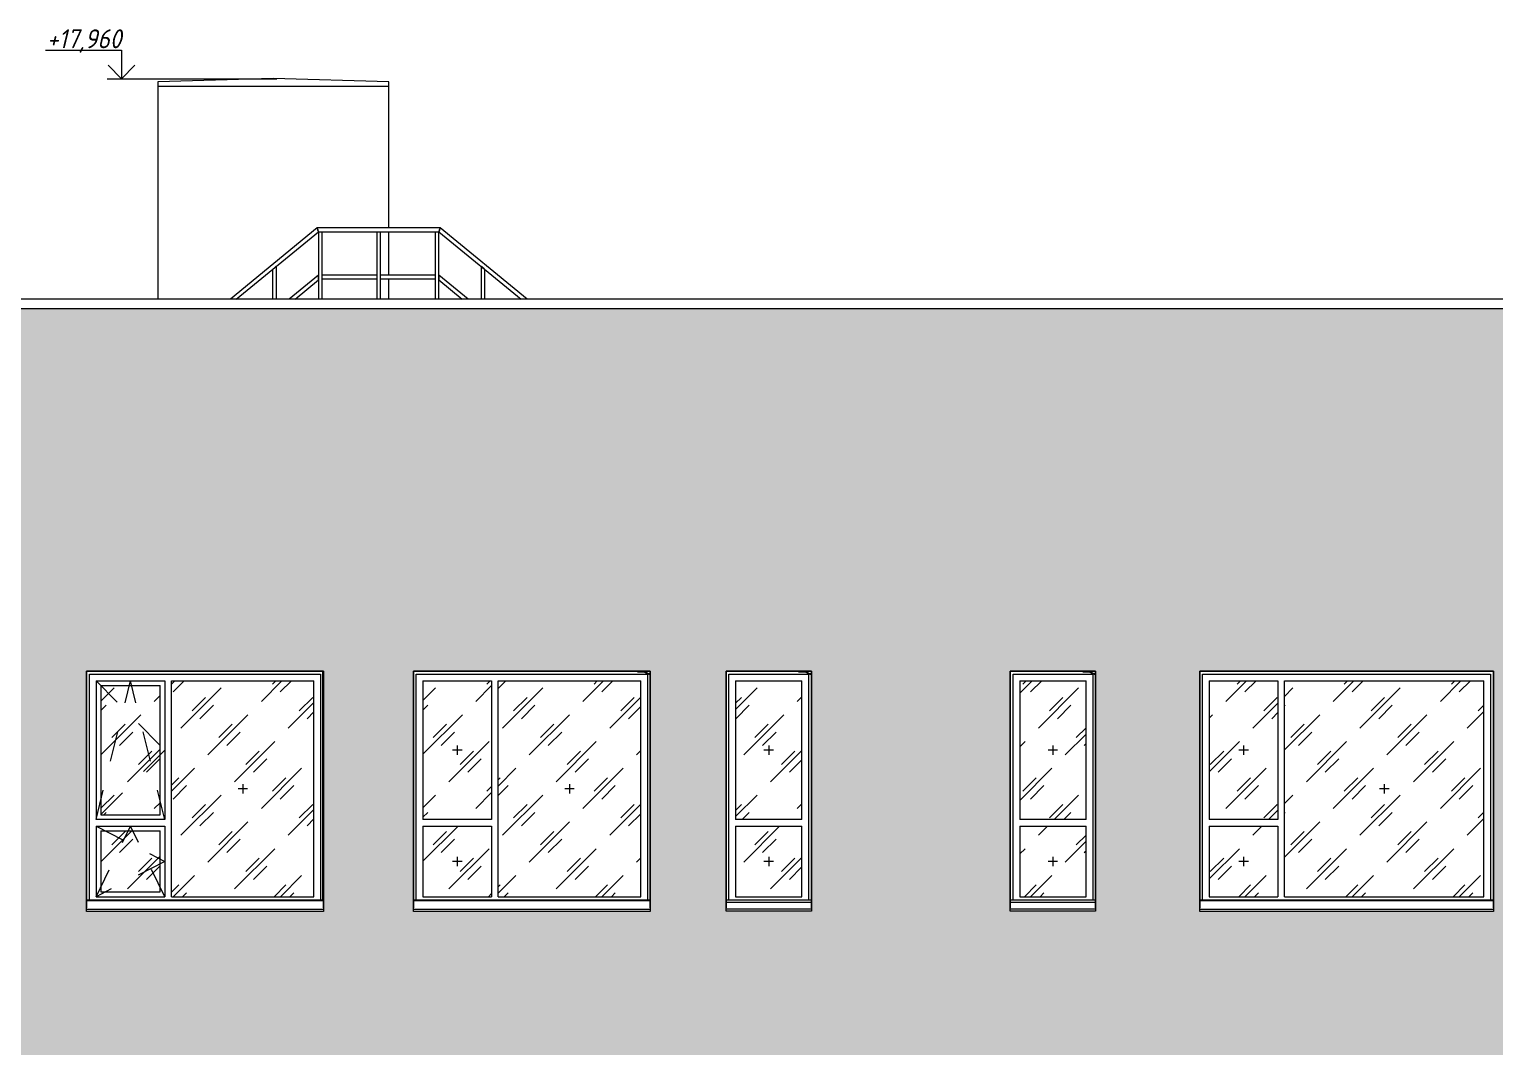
# Model space of a CAD drawing. Header units: millimetres. Extents: x 3914 to 319671, y -18248 to 19136.
# Drawn here: x 245711 to 261179, y 7736 to 18479 of the extents above; entities that cross this region are included whole.
import ezdxf

# ---------------------------------------------------------------- set-up
doc = ezdxf.new("R2010")
doc.units = ezdxf.units.MM
doc.linetypes.add('Штрих', pattern=[635, 317.5, -317.5])
for name, color, linetype, lineweight in [('A-DETL-2', 7, 'Continuous', 5), ('A-GENM', 7, 'Continuous', 9), ('A-GLAZ', 7, 'Continuous', 9), ('A-GLAZ-1', 7, 'Continuous', 5), ('A-GLAZ-2', 7, 'Штрих', 5), ('A-ROOF', 7, 'Continuous', 9), ('A-WALL', 7, 'Continuous', 5), ('A-WALL-PATT', 7, 'Continuous', 5), ('G-ANNO-DIMS', 7, 'Continuous', 9)]:
    doc.layers.add(name, color=color, linetype=linetype, lineweight=lineweight)
doc.styles.add('ISOCPEUR_I_3', font='isocpeui.ttf', dxfattribs={"width": 0.9, "height": 200})
pattern_1 = [(45, (-39007.8, 1300), (-282.8427, 282.8427), [200, -600]), (45, (-39207.8, 1200), (-282.8427, 282.8427), [600, -200]), (45, (-38807.8, 1100), (-282.8427, 282.8427), [200, -600])]

# ---------------------------------------------------------------- blocks, each defined once
blk = doc.blocks.new('Окно_СКБ_2Ст_БезПР - ОК-3_3100х2500_h__Спортзал-34001848-АР2_ТР1_Фасад ___-1')
at = {"layer": 'A-GLAZ-1'}
h = blk.add_hatch(dxfattribs=at)
h.set_pattern_fill('FP_116', color=256, style=0, pattern_type=2)
h.set_pattern_definition(pattern_1)
h.paths.add_polyline_path([(-57035, 10135), (-57035, 11600), (-57760, 11600), (-57760, 10135)], flags=0)
h = blk.add_hatch(dxfattribs=at)
h.set_pattern_fill('FP_116', color=256, style=0, pattern_type=2)
h.set_pattern_definition(pattern_1)
h.paths.add_polyline_path([(-56447, 9320), (-54860, 9320), (-54860, 11600), (-56965, 11600), (-56965, 9320)], flags=0)
h = blk.add_hatch(dxfattribs=at)
h.set_pattern_fill('FP_116', color=256, style=0, pattern_type=2)
h.set_pattern_definition(pattern_1)
h.paths.add_polyline_path([(-57760, 9320), (-57035, 9320), (-57035, 10065), (-57760, 10065), (-57760, 9346)], flags=0)
for p, q in [((-57860, 11700), (-57860, 9203)), ((-54760, 11700), (-57860, 11700)), ((-57830, 9285), (-57830, 11670)), ((-57830, 11670), (-54790, 11670)), ((-54790, 11670), (-54790, 9285)), ((-54760, 9203), (-54760, 11700)), ((-57760, 11600), (-57760, 10135)), ((-57760, 11600), (-57035, 11600)), ((-57035, 11600), (-57035, 10135)), ((-56965, 9320), (-56965, 11600)), ((-56965, 11600), (-54860, 11600)), ((-54860, 9320), (-54860, 11600)), ((-57347, 10868), (-57447, 10868)), ((-57397, 10917), (-57397, 10818)), ((-55862, 10460), (-55962, 10460)), ((-55912, 10510), (-55912, 10410)), ((-57035, 10135), (-57760, 10135)), ((-57760, 10065), (-57760, 9320)), ((-57760, 10065), (-57035, 10065)), ((-57035, 10065), (-57035, 9320)), ((-57347, 9692), (-57447, 9692)), ((-57397, 9742), (-57397, 9642)), ((-57760, 9320), (-57035, 9320)), ((-56965, 9320), (-54860, 9320))]:
    blk.add_line(p, q, dxfattribs=at)
blk = doc.blocks.new('Окно_СКБ_2Ст_БезПР - ОК-30_2500х2500_h__Спортзал-V234-АР2_ТР1_Фасад ___-1')
at = {"layer": 'A-GLAZ-1'}
h = blk.add_hatch(dxfattribs=at)
h.set_pattern_fill('FP_116', color=256, style=0, pattern_type=2)
h.set_pattern_definition(pattern_1)
h.paths.add_polyline_path([(-65335, 10135), (-65335, 11600), (-66060, 11600), (-66060, 10135)], flags=0)
h = blk.add_hatch(dxfattribs=at)
h.set_pattern_fill('FP_116', color=256, style=0, pattern_type=2)
h.set_pattern_definition(pattern_1)
h.paths.add_polyline_path([(-63760, 9320), (-63760, 11600), (-65265, 11600), (-65265, 9320), (-64109, 9320)], flags=0)
h = blk.add_hatch(dxfattribs=at)
h.set_pattern_fill('FP_116', color=256, style=0, pattern_type=2)
h.set_pattern_definition(pattern_1)
h.paths.add_polyline_path([(-65641, 9320), (-65335, 9320), (-65335, 10065), (-66060, 10065), (-66060, 9320), (-66023, 9320)], flags=0)
for p, q in [((-66160, 11700), (-66160, 9203)), ((-63660, 11700), (-66160, 11700)), ((-66130, 9285), (-66130, 11670)), ((-66130, 11670), (-63690, 11670)), ((-63690, 11670), (-63690, 9285)), ((-63660, 9203), (-63660, 11700)), ((-66060, 11600), (-66060, 10135)), ((-66060, 11600), (-65335, 11600)), ((-65335, 11600), (-65335, 10135)), ((-65265, 9320), (-65265, 11600)), ((-65265, 11600), (-63760, 11600)), ((-63760, 9320), (-63760, 11600)), ((-65647, 10868), (-65747, 10868)), ((-65697, 10917), (-65697, 10818)), ((-64462, 10460), (-64562, 10460)), ((-64512, 10510), (-64512, 10410)), ((-65335, 10135), (-66060, 10135)), ((-66060, 10065), (-66060, 9320)), ((-66060, 10065), (-65335, 10065)), ((-65335, 10065), (-65335, 9320)), ((-65647, 9692), (-65747, 9692)), ((-65697, 9742), (-65697, 9642)), ((-66060, 9320), (-65335, 9320)), ((-65265, 9320), (-63760, 9320))]:
    blk.add_line(p, q, dxfattribs=at)
blk = doc.blocks.new('Окно_СКБ_1Ст_БезПР - ОК-25__900х2500_h_-V258-АР2_ТР1_Фасад ___-1')
at = {"layer": 'A-GLAZ-1'}
h = blk.add_hatch(dxfattribs=at)
h.set_pattern_fill('FP_116', color=256, style=0, pattern_type=2)
h.set_pattern_definition(pattern_1)
h.paths.add_polyline_path([(-59066, 10135), (-59060, 10135), (-59060, 11600), (-59760, 11600), (-59760, 10135), (-59754, 10135)], flags=0)
h = blk.add_hatch(dxfattribs=at)
h.set_pattern_fill('FP_116', color=256, style=0, pattern_type=2)
h.set_pattern_definition(pattern_1)
h.paths.add_polyline_path([(-59760, 9320), (-59060, 9320), (-59060, 10065), (-59760, 10065), (-59760, 9559)], flags=0)
for p, q in [((-59860, 11700), (-59860, 9203)), ((-58960, 11700), (-59860, 11700)), ((-59830, 9285), (-59830, 11670)), ((-59830, 11670), (-58990, 11670)), ((-58990, 11670), (-58990, 9285)), ((-58960, 9203), (-58960, 11700)), ((-59760, 11600), (-59760, 10135)), ((-59760, 11600), (-59060, 11600)), ((-59060, 10135), (-59060, 11600)), ((-59060, 10135), (-59760, 10135)), ((-59760, 10065), (-59760, 9320)), ((-59760, 10065), (-59060, 10065)), ((-59060, 9320), (-59060, 10065)), ((-59760, 9320), (-59060, 9320))]:
    blk.add_line(p, q, dxfattribs=at)
at = {"layer": 'A-GLAZ-2'}
for p, q in [((-59360, 10867), (-59460, 10867)), ((-59410, 10917), (-59410, 10818)), ((-59360, 9693), (-59460, 9693)), ((-59410, 9742), (-59410, 9643))]:
    blk.add_line(p, q, dxfattribs=at)
blk = doc.blocks.new('Окно_СКБ_1Ст_БезПР - ОК-25__900х2500_h_-V259-АР2_ТР1_Фасад ___-1')
at = {"layer": 'A-GLAZ-1'}
h = blk.add_hatch(dxfattribs=at)
h.set_pattern_fill('FP_116', color=256, style=0, pattern_type=2)
h.set_pattern_definition(pattern_1)
h.paths.add_polyline_path([(-62066, 10135), (-62060, 10135), (-62060, 11600), (-62760, 11600), (-62760, 10135), (-62754, 10135)], flags=0)
h = blk.add_hatch(dxfattribs=at)
h.set_pattern_fill('FP_116', color=256, style=0, pattern_type=2)
h.set_pattern_definition(pattern_1)
h.paths.add_polyline_path([(-62760, 9320), (-62060, 9320), (-62060, 10065), (-62760, 10065), (-62760, 9559)], flags=0)
for p, q in [((-62860, 11700), (-62860, 9203)), ((-61960, 11700), (-62860, 11700)), ((-62830, 9285), (-62830, 11670)), ((-62830, 11670), (-61990, 11670)), ((-61990, 11670), (-61990, 9285)), ((-61960, 9203), (-61960, 11700)), ((-62760, 11600), (-62760, 10135)), ((-62760, 11600), (-62060, 11600)), ((-62060, 10135), (-62060, 11600)), ((-62060, 10135), (-62760, 10135)), ((-62760, 10065), (-62760, 9320)), ((-62760, 10065), (-62060, 10065)), ((-62060, 9320), (-62060, 10065)), ((-62760, 9320), (-62060, 9320))]:
    blk.add_line(p, q, dxfattribs=at)
at = {"layer": 'A-GLAZ-2'}
for p, q in [((-62360, 10867), (-62460, 10867)), ((-62410, 10917), (-62410, 10818)), ((-62360, 9693), (-62460, 9693)), ((-62410, 9742), (-62410, 9643))]:
    blk.add_line(p, q, dxfattribs=at)
blk = doc.blocks.new('Окно_СКБ_2Ст_БезПР - ОК-19__2500х2500_h_ ДУ-37132910-АР2_ТР1_Фасад ___-1')
at = {"layer": 'A-GLAZ-1'}
h = blk.add_hatch(dxfattribs=at)
h.set_pattern_fill('FP_116', color=256, style=0, pattern_type=2)
h.set_pattern_definition(pattern_1)
h.paths.add_polyline_path([(-69089, 10185), (-68835, 10185), (-68835, 11550), (-69460, 11550), (-69460, 10185)], flags=0)
h = blk.add_hatch(dxfattribs=at)
h.set_pattern_fill('FP_116', color=256, style=0, pattern_type=2)
h.set_pattern_definition(pattern_1)
h.paths.add_polyline_path([(-68715, 9320), (-67210, 9320), (-67210, 11600), (-68715, 11600), (-68715, 9326)], flags=0)
h = blk.add_hatch(dxfattribs=at)
h.set_pattern_fill('FP_116', color=256, style=0, pattern_type=2)
h.set_pattern_definition(pattern_1)
h.paths.add_polyline_path([(-68835, 9370), (-68835, 10015), (-69460, 10015), (-69460, 9370)], flags=0)
for p, q in [((-69610, 11700), (-69610, 9203)), ((-67110, 11700), (-69610, 11700)), ((-69580, 9285), (-69580, 11670)), ((-69580, 11670), (-67140, 11670)), ((-67140, 11670), (-67140, 9285)), ((-67110, 9203), (-67110, 11700)), ((-69510, 11600), (-69510, 10135)), ((-69510, 11600), (-68785, 11600)), ((-69460, 11550), (-69460, 10185)), ((-69460, 11550), (-68835, 11550)), ((-68835, 10185), (-68835, 11550)), ((-68785, 11600), (-68785, 10135)), ((-68715, 9320), (-68715, 11600)), ((-68715, 11600), (-67210, 11600)), ((-67210, 9320), (-67210, 11600)), ((-67912, 10460), (-68012, 10460)), ((-67962, 10510), (-67962, 10410)), ((-68785, 10135), (-69510, 10135)), ((-69510, 10065), (-69510, 9320)), ((-69510, 10065), (-68785, 10065)), ((-69460, 10185), (-68835, 10185)), ((-68785, 10065), (-68785, 9320)), ((-69460, 10015), (-69460, 9370)), ((-69460, 10015), (-68835, 10015)), ((-68835, 9370), (-68835, 10015)), ((-69510, 9320), (-68785, 9320)), ((-69460, 9370), (-68835, 9370)), ((-68715, 9320), (-67210, 9320))]:
    blk.add_line(p, q, dxfattribs=at)
at = {"layer": 'A-GLAZ-2'}
for p, q in [((-69510, 10135), (-69147, 11600)), ((-69510, 11600), (-68785, 10867)), ((-68785, 10135), (-69147, 11600)), ((-68785, 10867), (-69510, 10135)), ((-69510, 9320), (-69147, 10065)), ((-69510, 10065), (-68785, 9692)), ((-68785, 9320), (-69147, 10065)), ((-68785, 9692), (-69510, 9320))]:
    blk.add_line(p, q, dxfattribs=at)
blk = doc.blocks.new('ОП_Труба - ОП_Труба 40x40x4_Угловая-30603759-АР2_ТР1_Фасад ___-1')
at = {"layer": 'A-GENM'}
for p, q in [((-65447, 15976), (-65447, 15630)), ((-65415, 15950), (-65439, 15970)), ((-65407, 15630), (-65407, 15944))]:
    blk.add_line(p, q, dxfattribs=at)
at = {"layer": 'A-GENM', "flags": 128}
for points in [[(-65439, 15970), (-65441, 15971), (-65443, 15973), (-65444, 15974), (-65445, 15975), (-65446, 15976), (-65447, 15976), (-65447, 15976)], [(-65407, 15944), (-65407, 15944), (-65408, 15944), (-65409, 15945), (-65410, 15946), (-65412, 15947), (-65413, 15949), (-65415, 15950)]]:
    blk.add_lwpolyline(points, dxfattribs=at)
blk = doc.blocks.new('ОП_Труба - ОП_Труба 40x40x4_Угловая-30603758-АР2_ТР1_Фасад ___-1')
at = {"layer": 'A-GENM'}
for p, q in [((-67647, 15944), (-67647, 15630)), ((-67615, 15970), (-67639, 15950)), ((-67607, 15630), (-67607, 15976))]:
    blk.add_line(p, q, dxfattribs=at)
at = {"layer": 'A-GENM', "flags": 128}
for points in [[(-67639, 15950), (-67641, 15949), (-67643, 15947), (-67644, 15946), (-67645, 15945), (-67646, 15944), (-67647, 15944), (-67647, 15944)], [(-67607, 15976), (-67607, 15976), (-67608, 15976), (-67609, 15975), (-67610, 15974), (-67612, 15973), (-67613, 15971), (-67615, 15970)]]:
    blk.add_lwpolyline(points, dxfattribs=at)
blk = doc.blocks.new('ОП_Труба - ОП_Труба 40x40x4_Прямая-30603762-АР2_ТР1_Фасад ___-1')
at = {"layer": 'A-GENM'}
for p, q in [((-65931, 16341), (-65931, 15630)), ((-65931, 16341), (-65923, 16341)), ((-65923, 16341), (-65899, 16341)), ((-65899, 16341), (-65891, 16341)), ((-65891, 15630), (-65891, 16341))]:
    blk.add_line(p, q, dxfattribs=at)
blk = doc.blocks.new('ОП_Поручень_Наклонный - ОП_Поручень_Наклонный-30603760-АР2_ТР1_Фасад ___-1')
at = {"layer": 'A-GENM'}
for p, q in [((-65891, 16341), (-65024, 15630)), ((-65880, 16373), (-65889, 16349)), ((-64961, 15630), (-65877, 16381))]:
    blk.add_line(p, q, dxfattribs=at)
at = {"layer": 'A-GENM', "flags": 128}
for points in [[(-65889, 16349), (-65889, 16347), (-65890, 16345), (-65890, 16344), (-65891, 16342), (-65891, 16341), (-65891, 16341), (-65891, 16341)], [(-65877, 16381), (-65877, 16380), (-65877, 16380), (-65878, 16379), (-65878, 16378), (-65879, 16376), (-65879, 16374), (-65880, 16373)]]:
    blk.add_lwpolyline(points, dxfattribs=at)
blk = doc.blocks.new('ОП_Поручень_Наклонный - ОП_Поручень_Наклонный-30603763-АР2_ТР1_Фасад ___-1')
at = {"layer": 'A-GENM'}
for p, q in [((-67177, 16381), (-68093, 15630)), ((-68030, 15630), (-67163, 16341)), ((-67166, 16349), (-67174, 16373))]:
    blk.add_line(p, q, dxfattribs=at)
at = {"layer": 'A-GENM', "flags": 128}
for points in [[(-67174, 16373), (-67175, 16374), (-67175, 16376), (-67176, 16378), (-67176, 16379), (-67177, 16380), (-67177, 16380), (-67177, 16381)], [(-67163, 16341), (-67163, 16341), (-67163, 16341), (-67163, 16342), (-67164, 16344), (-67164, 16345), (-67165, 16347), (-67166, 16349)]]:
    blk.add_lwpolyline(points, dxfattribs=at)
blk = doc.blocks.new('ОП_Поручень_Наклонный - ОП_Поручень_Наклонный-30603764-АР2_ТР1_Фасад ___-1')
at = {"layer": 'A-GENM'}
for p, q in [((-65582, 15630), (-65891, 15884)), ((-65891, 15874), (-65891, 15843)), ((-65891, 15832), (-65645, 15630))]:
    blk.add_line(p, q, dxfattribs=at)
at = {"layer": 'A-GENM', "flags": 128}
for points in [[(-65891, 15884), (-65891, 15884), (-65891, 15883), (-65891, 15882), (-65891, 15880), (-65891, 15878), (-65891, 15876), (-65891, 15874)], [(-65891, 15843), (-65891, 15840), (-65891, 15838), (-65891, 15836), (-65891, 15834), (-65891, 15833), (-65891, 15832), (-65891, 15832)]]:
    blk.add_lwpolyline(points, dxfattribs=at)
blk = doc.blocks.new('ОП_Поручень_Наклонный - ОП_Поручень_Наклонный-30603765-АР2_ТР1_Фасад ___-1')
at = {"layer": 'A-GENM'}
for p, q in [((-67163, 15884), (-67473, 15630)), ((-67410, 15630), (-67163, 15832)), ((-67163, 15843), (-67163, 15874))]:
    blk.add_line(p, q, dxfattribs=at)
at = {"layer": 'A-GENM', "flags": 128}
for points in [[(-67163, 15874), (-67163, 15876), (-67163, 15878), (-67163, 15880), (-67163, 15882), (-67163, 15883), (-67163, 15884), (-67163, 15884)], [(-67163, 15832), (-67163, 15832), (-67163, 15833), (-67163, 15834), (-67163, 15836), (-67163, 15838), (-67163, 15840), (-67163, 15843)]]:
    blk.add_lwpolyline(points, dxfattribs=at)
blk = doc.blocks.new('ОП_Поручень_Прямой - ОП_Поручень_Прямой-30603774-АР2_ТР1_Фасад ___-1')
at = {"layer": 'A-GENM'}
for p, q in [((-65877, 16381), (-67177, 16381)), ((-67174, 16373), (-67166, 16349)), ((-67163, 16341), (-65891, 16341)), ((-65889, 16349), (-65880, 16373))]:
    blk.add_line(p, q, dxfattribs=at)
at = {"layer": 'A-GENM', "flags": 128}
for points in [[(-67177, 16381), (-67177, 16380), (-67177, 16380), (-67176, 16379), (-67176, 16378), (-67175, 16376), (-67175, 16374), (-67174, 16373)], [(-67166, 16349), (-67165, 16347), (-67164, 16345), (-67164, 16344), (-67163, 16342), (-67163, 16341), (-67163, 16341), (-67163, 16341)], [(-65891, 16341), (-65891, 16341), (-65891, 16341), (-65891, 16342), (-65890, 16344), (-65890, 16345), (-65889, 16347), (-65889, 16349)], [(-65880, 16373), (-65879, 16374), (-65879, 16376), (-65878, 16378), (-65878, 16379), (-65877, 16380), (-65877, 16380), (-65877, 16381)]]:
    blk.add_lwpolyline(points, dxfattribs=at)
blk = doc.blocks.new('ОП_Поручень_Прямой - ОП_Поручень_Прямой-30603775-АР2_ТР1_Фасад ___-1')
at = {"layer": 'A-GENM'}
for p, q in [((-65931, 15884), (-66507, 15884)), ((-66507, 15876), (-66507, 15884)), ((-66507, 15852), (-66507, 15876)), ((-66507, 15844), (-66507, 15852)), ((-66507, 15844), (-65931, 15844)), ((-65931, 15884), (-65931, 15876)), ((-65931, 15876), (-65931, 15852)), ((-65931, 15852), (-65931, 15844))]:
    blk.add_line(p, q, dxfattribs=at)
blk = doc.blocks.new('ОП_Поручень_Прямой - ОП_Поручень_Прямой-30603776-АР2_ТР1_Фасад ___-1')
at = {"layer": 'A-GENM'}
for p, q in [((-66547, 15884), (-67123, 15884)), ((-67123, 15876), (-67123, 15884)), ((-67123, 15852), (-67123, 15876)), ((-67123, 15844), (-67123, 15852)), ((-67123, 15844), (-66547, 15844)), ((-66547, 15884), (-66547, 15876)), ((-66547, 15876), (-66547, 15852)), ((-66547, 15852), (-66547, 15844))]:
    blk.add_line(p, q, dxfattribs=at)
blk = doc.blocks.new('Фахверк_Влож_Полоса верхняя - Полоса верхняя_Фахверка-25545440-АР2_ТР1_Фасад ___-1')
at = {"layer": 'A-GENM'}
for p, q in [((-61196, 3300), (-61196, 3295)), ((-61196, 3295), (-61127, 3295)), ((-61127, 3295), (-61076, 3270)), ((-61075, 3275), (-61126, 3300)), ((-61076, 3270), (-61060, 3270)), ((-61060, 3275), (-61075, 3275))]:
    blk.add_line(p, q, dxfattribs=at)
blk = doc.blocks.new('Фахверк_Влож_Уголок - Уголок_Фахверка-26801247-АР2_ТР1_Фасад ___-1')
at = {"layer": 'A-GENM'}
blk.add_line((-67116, 9274), (-67116, 11700), dxfattribs=at)
blk = doc.blocks.new('Фартук_СКБ_Полоса - Ф1_860 мм_Стена 650 мм-31988543-АР2_ТР1_Фасад ___-1')
at = {"layer": 'A-GENM'}
for p, q in [((-41850, 15630), (-93372, 15630)), ((-93372, 15530), (-41850, 15530))]:
    blk.add_line(p, q, dxfattribs=at)
blk = doc.blocks.new('WNW_Отлив - Отлив_металлический-33828275-АР2_ТР1_Фасад ___-1')
at = {"layer": 'A-GLAZ-1'}
for p, q in [((-119250, 8985), (-120150, 8985)), ((-119250, 8960), (-120150, 8960)), ((-120150, 8891), (-120150, 8903)), ((-120150, 8866), (-120150, 8891)), ((-120150, 8891), (-119250, 8891)), ((-119250, 8866), (-120150, 8866)), ((-119250, 8903), (-119250, 8891)), ((-119250, 8891), (-119250, 8866))]:
    blk.add_line(p, q, dxfattribs=at)
blk = doc.blocks.new('WNW_Отлив - Отлив_металлический-34001794-АР2_ТР1_Фасад ___-1')
at = {"layer": 'A-GLAZ-1'}
for p, q in [((-63660, 9285), (-66160, 9285)), ((-63660, 9275), (-66160, 9275)), ((-66160, 9188), (-66160, 9203)), ((-66160, 9163), (-66160, 9188)), ((-66160, 9188), (-63660, 9188)), ((-63660, 9163), (-66160, 9163)), ((-63660, 9203), (-63660, 9188)), ((-63660, 9188), (-63660, 9163))]:
    blk.add_line(p, q, dxfattribs=at)
blk = doc.blocks.new('WNW_Отлив - Отлив_металлический-V329-АР2_ТР1_Фасад ___-1')
at = {"layer": 'A-GLAZ-1'}
for p, q in [((-67116, 9285), (-69610, 9285)), ((-67116, 9275), (-69610, 9275)), ((-69610, 9188), (-69610, 9203)), ((-69610, 9163), (-69610, 9188)), ((-69610, 9188), (-67110, 9188)), ((-67110, 9163), (-69610, 9163)), ((-67110, 9203), (-67110, 9188)), ((-67110, 9188), (-67110, 9163))]:
    blk.add_line(p, q, dxfattribs=at)
blk = doc.blocks.new('WNW_Отлив - Отлив_металлический-33822956-АР2_ТР1_Фасад ___-1')
at = {"layer": 'A-GLAZ-1'}
for p, q in [((-77250, 9285), (-80350, 9285)), ((-77250, 9275), (-80350, 9275)), ((-80350, 9188), (-80350, 9203)), ((-80350, 9163), (-80350, 9188)), ((-80350, 9188), (-77250, 9188)), ((-77250, 9163), (-80350, 9163)), ((-77250, 9203), (-77250, 9188)), ((-77250, 9188), (-77250, 9163))]:
    blk.add_line(p, q, dxfattribs=at)

msp = doc.modelspace()

# ---------------------------------------------------------------- hatches: boundary and pattern name
at = {"layer": 'A-WALL-PATT'}
h = msp.add_hatch(dxfattribs=at)
h.set_pattern_fill('FP_8', color=256, style=0, pattern_type=2)
h.set_pattern_definition([(180, (274035.59, 8451), (-2e-14, -154), [125, -137]), (90, (274035.6, 8386), (-262, 2e-14), [65, -89]), (180, (274035.59, 8386), (-2e-14, -154), [125, -137]), (90, (274047.6, 8386), (-262, 2e-14), [65, -89]), (180, (274172.59, 8386), (-2e-14, -154), [125, -137]), (180, (274172.59, 8451), (-2e-14, -154), [125, -137]), (90, (273916.6, 8463), (-262, 2e-14), [65, -89]), (90, (274166.6, 8463), (-262, 2e-14), [65, -89]), (0, (273916.59, 8463), (0, -154), [250, -12]), (0, (273916.59, 8528), (0, -154), [250, -12])])
h.paths.add_polyline_path([(222615.9, 8400), (273765.9, 8400), (273765.9, 15530), (222615.9, 15530), (222615.9, 11283.2)], flags=0)
h.paths.add_polyline_path([(247088.1, 9163), (246316.1, 9164), (246316.1, 11700), (248816.1, 11700), (248816.1, 9163), (247615.9, 9163)], flags=0)
h.paths.add_polyline_path([(269048.9, 9163), (268266.1, 9164), (268266.1, 11700), (271366.1, 11700), (271366.1, 9163)], flags=0)
h.paths.add_polyline_path([(243016.1, 9163), (243016.1, 11700), (245116.1, 11700), (245116.1, 9163), (243656.8, 9163)], flags=0)
h.paths.add_polyline_path([(237944.9, 9163), (235576.1, 9164), (235576.1, 11700), (238676.1, 11700), (238676.1, 9163)], flags=0)
h.paths.add_polyline_path([(258066.1, 9163), (258066.1, 11700), (261166.1, 11700), (261166.1, 9163), (258068.5, 9163)], flags=0)
h.paths.add_polyline_path([(241598, 9163), (239576.1, 9164), (239576.1, 11700), (241676.1, 11700), (241676.1, 9163)], flags=0)
h.paths.add_polyline_path([(265166.1, 9163), (262666.1, 9164), (262666.1, 11700), (265166.1, 11700), (265166.1, 9164)], flags=0)
h.paths.add_polyline_path([(249766.1, 9163), (249766.1, 11700), (252266.1, 11700), (252266.1, 9163), (249833.2, 9163)], flags=0)
h.paths.add_polyline_path([(253945.9, 9166), (253066.1, 9167), (253066.1, 11700), (253966.1, 11700), (253966.1, 9166)], flags=0)
h.paths.add_polyline_path([(256066.1, 9166), (256066.1, 11700), (256966.1, 11700), (256966.1, 9166), (256818.4, 9166)], flags=0)
h.paths.add_polyline_path([(266265.9, 9166), (266265.9, 11700), (267165.9, 11700), (267165.9, 9166), (266303.8, 9166)], flags=0)
h = msp.add_hatch(dxfattribs=at)
h.set_pattern_fill('FP_109', color=256, style=0, pattern_type=2)
h.set_pattern_definition([(180, (274035.58, 4301), (-2e-14, -154), [125, -137]), (90, (274035.58, 4236), (-262, 2e-14), [65, -89]), (180, (274035.58, 4236), (-2e-14, -154), [125, -137]), (90, (274047.58, 4236), (-262, 2e-14), [65, -89]), (180, (274172.58, 4236), (-2e-14, -154), [125, -137]), (180, (274172.58, 4301), (-2e-14, -154), [125, -137]), (90, (273916.58, 4313), (-262, 2e-14), [65, -89]), (90, (274166.58, 4313), (-262, 2e-14), [65, -89]), (0, (273916.58, 4313), (0, -154), [250, -12]), (0, (273916.58, 4378), (0, -154), [250, -12])])
h.paths.add_polyline_path([(230590.6, 3600), (230724.7, 3600), (230724.7, 4200), (274015.9, 4200), (274015.9, 8400), (222865.9, 8400), (222865.9, 4200), (226997.1, 4200), (226997.1, 3600), (230365.5, 3600)], flags=0)
h.paths.add_polyline_path([(244155.9, 4963), (243015.9, 4964), (243015.9, 7500), (245115.9, 7500), (245115.9, 4963), (244461, 4963)], flags=0)
h.paths.add_polyline_path([(268520.3, 4963), (268265.9, 4964), (268265.9, 7500), (271365.9, 7500), (271365.9, 4963), (268672.1, 4963)], flags=0)
h.paths.add_polyline_path([(265165.7, 4963), (262065.7, 4964), (262065.7, 7500), (265165.7, 7500), (265165.7, 4964)], flags=0)
h.paths.add_polyline_path([(251765.9, 4963), (251765.9, 7500), (254865.9, 7500), (254865.9, 4963), (251817.2, 4963)], flags=0)
h.paths.add_polyline_path([(241180.1, 4963), (239575.9, 4964), (239575.9, 7500), (241675.9, 7500), (241675.9, 4963)], flags=0)
h.paths.add_polyline_path([(238075.9, 4963), (235575.9, 4964), (235575.9, 7500), (238075.9, 7500), (238075.9, 4964)], flags=0)
h.paths.add_polyline_path([(257946.3, 4963), (256065.9, 4964), (256065.9, 7500), (258765.9, 7500), (258765.9, 4963)], flags=0)
h.paths.add_polyline_path([(247243, 4966), (247065.9, 4967), (247065.9, 7500), (247965.9, 7500), (247965.9, 4966)], flags=0)
h.paths.add_polyline_path([(260916, 4966), (260016, 4967), (260016, 7500), (260916, 7500), (260916, 4967)], flags=0)
h.paths.add_polyline_path([(249765.9, 4966), (249765.9, 7500), (250665.9, 7500), (250665.9, 4966), (249828.2, 4966)], flags=0)
h.paths.add_polyline_path([(266265.6, 4966), (266265.6, 7500), (267165.6, 7500), (267165.6, 4966), (266584.4, 4966)], flags=0)

# ---------------------------------------------------------------- linework, layer by layer
at = {"layer": 'A-DETL-2'}
for p, q in [((245883.1, 18257.7), (246683.1, 18257.7)), ((246683.1, 18257.7), (246683.1, 17957.7)), ((246683.1, 17957.7), (246541.7, 18099.2)), ((246683.1, 17957.7), (246824.5, 18099.2)), ((246533.1, 17957.7), (248323.1, 17957.7))]:
    msp.add_line(p, q, dxfattribs=at)
at = {"layer": 'A-ROOF'}
for p, q in [((248285.9, 17960.6), (247065.9, 17924)), ((249505.9, 17924), (248285.9, 17960.6)), ((247065.9, 17924), (247065.9, 17876.8)), ((247065.9, 17876.8), (249505.9, 17876.8)), ((249505.9, 17876.8), (249505.9, 17924))]:
    msp.add_line(p, q, dxfattribs=at)
at = {"layer": 'A-WALL'}
for p, q in [((247065.9, 17876.8), (247065.9, 15629.9)), ((249505.9, 16380.4), (249505.9, 17876.8)), ((249505.9, 15883.5), (249505.9, 16340.8)), ((249505.9, 15629.9), (249505.9, 15844.2)), ((246316.1, 11700), (248816.1, 11700)), ((246316.1, 9202.5), (246316.1, 11700)), ((248816.1, 11700), (248816.1, 9202.5)), ((249766.1, 11700), (252266.1, 11700)), ((249766.1, 9202.5), (249766.1, 11700)), ((252266.1, 11700), (252266.1, 9202.5)), ((253066.1, 11700), (253966.1, 11700)), ((253066.1, 9202.5), (253066.1, 11700)), ((253966.1, 11700), (253966.1, 9202.5)), ((256066.1, 11700), (256966.1, 11700)), ((256066.1, 9202.5), (256066.1, 11700)), ((256966.1, 11700), (256966.1, 9202.5)), ((258066.1, 11700), (261166.1, 11700)), ((258066.1, 9202.5), (258066.1, 11700)), ((261166.1, 11700), (261166.1, 9202.5))]:
    msp.add_line(p, q, dxfattribs=at)

# ---------------------------------------------------------------- block references
at = {"layer": 'A-GENM'}
for name, p in [('ОП_Поручень_Наклонный - ОП_Поручень_Наклонный-30603763-АР2_ТР1_Фасад ___-1', (315925.9, 0)), ('ОП_Поручень_Прямой - ОП_Поручень_Прямой-30603774-АР2_ТР1_Фасад ___-1', (315925.9, 0)), ('ОП_Труба - ОП_Труба 40x40x4_Прямая-30603762-АР2_ТР1_Фасад ___-1', (314694.5, 0)), ('ОП_Труба - ОП_Труба 40x40x4_Прямая-30603762-АР2_ТР1_Фасад ___-1', (315310.2, 0)), ('ОП_Труба - ОП_Труба 40x40x4_Прямая-30603762-АР2_ТР1_Фасад ___-1', (315925.9, 0)), ('ОП_Поручень_Наклонный - ОП_Поручень_Наклонный-30603760-АР2_ТР1_Фасад ___-1', (315925.9, 0)), ('ОП_Труба - ОП_Труба 40x40x4_Угловая-30603758-АР2_ТР1_Фасад ___-1', (315925.9, 0)), ('ОП_Труба - ОП_Труба 40x40x4_Угловая-30603759-АР2_ТР1_Фасад ___-1', (315925.9, 0)), ('ОП_Поручень_Наклонный - ОП_Поручень_Наклонный-30603765-АР2_ТР1_Фасад ___-1', (315925.9, 0)), ('ОП_Поручень_Прямой - ОП_Поручень_Прямой-30603776-АР2_ТР1_Фасад ___-1', (315925.9, 0)), ('ОП_Поручень_Прямой - ОП_Поручень_Прямой-30603775-АР2_ТР1_Фасад ___-1', (315925.9, 0)), ('ОП_Поручень_Наклонный - ОП_Поручень_Наклонный-30603764-АР2_ТР1_Фасад ___-1', (315925.9, 0)), ('Фартук_СКБ_Полоса - Ф1_860 мм_Стена 650 мм-31988543-АР2_ТР1_Фасад ___-1', (315925.9, 0)), ('Фахверк_Влож_Уголок - Уголок_Фахверка-26801247-АР2_ТР1_Фасад ___-1', (315925.9, 0)), ('Фахверк_Влож_Полоса верхняя - Полоса верхняя_Фахверка-25545440-АР2_ТР1_Фасад ___-1', (313326.1, 8400)), ('Фахверк_Влож_Полоса верхняя - Полоса верхняя_Фахверка-25545440-АР2_ТР1_Фасад ___-1', (315026.1, 8400)), ('Фахверк_Влож_Полоса верхняя - Полоса верхняя_Фахверка-25545440-АР2_ТР1_Фасад ___-1', (318026.1, 8400))]:
    msp.add_blockref(name, p, dxfattribs=at)
at = {"layer": 'A-GLAZ'}
for name, p in [('Окно_СКБ_2Ст_БезПР - ОК-19__2500х2500_h_ ДУ-37132910-АР2_ТР1_Фасад ___-1', (315925.9, 0)), ('Окно_СКБ_2Ст_БезПР - ОК-30_2500х2500_h__Спортзал-V234-АР2_ТР1_Фасад ___-1', (315925.9, 0)), ('Окно_СКБ_1Ст_БезПР - ОК-25__900х2500_h_-V259-АР2_ТР1_Фасад ___-1', (315925.9, 0)), ('Окно_СКБ_1Ст_БезПР - ОК-25__900х2500_h_-V258-АР2_ТР1_Фасад ___-1', (315925.9, 0)), ('Окно_СКБ_2Ст_БезПР - ОК-3_3100х2500_h__Спортзал-34001848-АР2_ТР1_Фасад ___-1', (315925.9, 0)), ('WNW_Отлив - Отлив_металлический-V329-АР2_ТР1_Фасад ___-1', (315925.9, 0)), ('WNW_Отлив - Отлив_металлический-34001794-АР2_ТР1_Фасад ___-1', (315925.9, 0)), ('WNW_Отлив - Отлив_металлический-33828275-АР2_ТР1_Фасад ___-1', (373216.4, 300)), ('WNW_Отлив - Отлив_металлический-33828275-АР2_ТР1_Фасад ___-1', (376216.4, 300)), ('WNW_Отлив - Отлив_металлический-33822956-АР2_ТР1_Фасад ___-1', (338415.9, 0))]:
    msp.add_blockref(name, p, dxfattribs=at)

# ---------------------------------------------------------------- texts
at = {"layer": 'G-ANNO-DIMS', "insert": (245896.7, 18479), "char_height": 200, "width": 951.33, "attachment_point": 1, "line_spacing_factor": 1.149209, "style": 'ISOCPEUR_I_3'}
msp.add_mtext('+17,960', dxfattribs=at)

doc.saveas('drawing.dxf')
